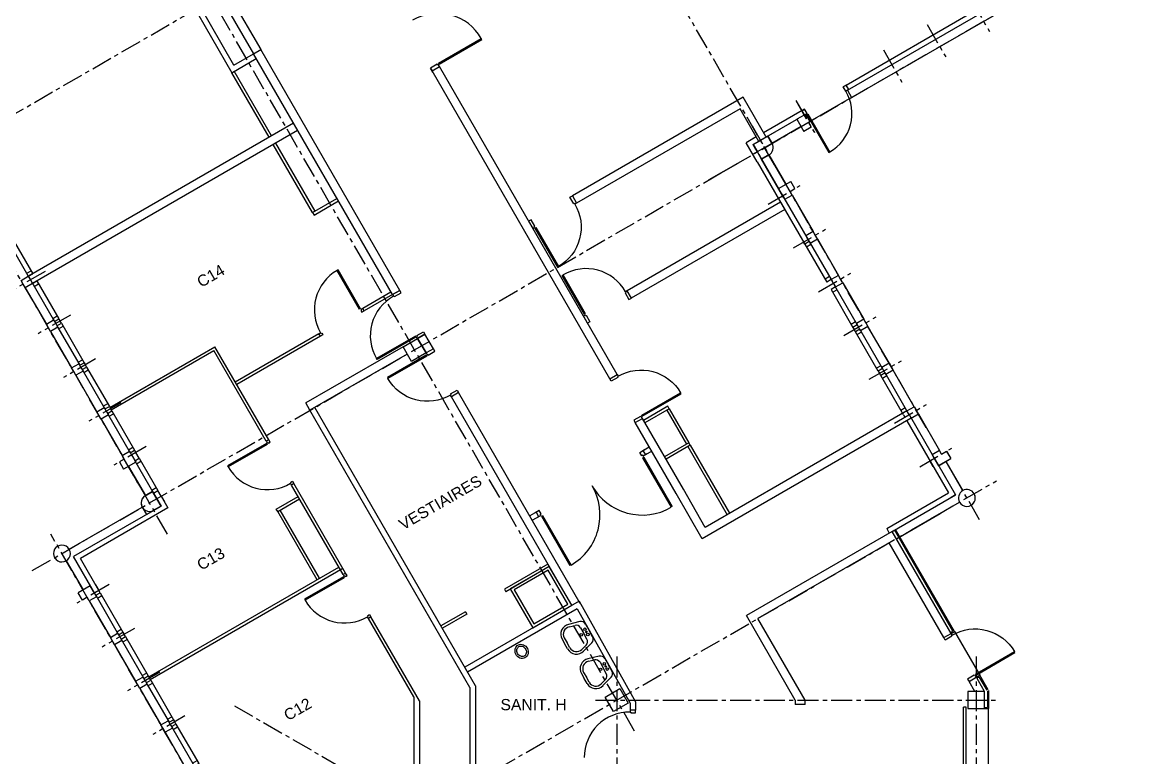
# Model space of a CAD drawing. Extents: x 1614 to 26454, y 2920 to 16595.
# Drawn here: x 9942 to 11940, y 8240 to 9549 of the extents above; entities that cross this region are included whole.
import ezdxf

# ---------------------------------------------------------------- set-up
doc = ezdxf.new("R2010")
doc.units = 0
doc.header["$MEASUREMENT"] = 0
doc.linetypes.add('AXES', pattern=[2, 1.25, -0.25, 0.25, -0.25])
doc.layers.get('0').update_dxf_attribs({"linetype": 'CONTINUOUS'})
for name, color, linetype in [('BA_APPUI_FENETRE', 140, 'CONTINUOUS'), ('BA_AXE_TRAME', 253, 'AXES'), ('BA_BARDAGE', 1, 'CONTINUOUS'), ('BA_CLOISON_EXISTANTE', 4, 'CONTINUOUS'), ('BA_DOUBLAGE', 134, 'CONTINUOUS'), ('BA_MENUIS_EXTERIEURE', 6, 'CONTINUOUS'), ('BA_MENUIS_INTERIEURE', 202, 'CONTINUOUS'), ('BA_STRUCTURE', 5, 'CONTINUOUS'), ('EQ_SANITAIRE', 60, 'CONTINUOUS'), ('TXT_REP_PIECE', 3, 'CONTINUOUS')]:
    doc.layers.add(name, color=color, linetype=linetype)

# ---------------------------------------------------------------- blocks, each defined once
blk = doc.blocks.new('baie1')
at = {"layer": 'BA_APPUI_FENETRE'}
blk.add_line((7.5, -5), (82.5, -5), dxfattribs=at)
at = {"layer": 'BA_DOUBLAGE'}
for p, q in [((4.5, 19), (0, 19)), ((85.5, 19), (90, 19))]:
    blk.add_line(p, q, dxfattribs=at)
at = {"layer": 'BA_MENUIS_EXTERIEURE'}
for p, q in [((4.5, 19), (85.5, 19)), ((4.5, 10), (4.5, 19)), ((4.5, 10), (85.5, 10)), ((10.5, 10), (10.5, 19)), ((79.5, 10), (79.5, 19)), ((85.5, 10), (85.5, 19))]:
    blk.add_line(p, q, dxfattribs=at)
at = {"layer": 'BA_STRUCTURE'}
for points in [[(0, 10), (7.5, 10), (7.5, -5), (0, -5)], [(90, -5), (82.5, -5), (82.5, 10), (90, 10)]]:
    blk.add_lwpolyline(points, dxfattribs=at)
blk = doc.blocks.new('baie2')
at = {"layer": 'BA_DOUBLAGE'}
blk.add_line((-12, 19), (0, 19), dxfattribs=at)
at = {"layer": 'BA_MENUIS_EXTERIEURE'}
for p, q in [((-78.3, 10), (-78.3, 19)), ((-12, 19), (-78.3, 19)), ((-12, 10), (-78.3, 10)), ((-72.3, 10), (-72.3, 19)), ((-18, 10), (-18, 19)), ((-12, 10), (-12, 19))]:
    blk.add_line(p, q, dxfattribs=at)
at = {"layer": 'BA_STRUCTURE'}
for p, q in [((-75, 0), (-75, 10)), ((0, 10), (-15, 10)), ((-15, 10), (-15, -15)), ((0, -15), (-15, -15)), ((0, -5), (0, -15))]:
    blk.add_line(p, q, dxfattribs=at)
blk = doc.blocks.new('LAV60')
for p, q in [((-14.4, 0), (0, 0)), ((14.4, 0), (0, 0)), ((-24, -7.3), (-30.4, -29.5)), ((-25.6, -30.9), (-22.3, -19.3)), ((-12.7, -12), (0, -12)), ((12.7, -12), (0, -12)), ((25.6, -30.9), (22.3, -19.3)), ((24, -7.3), (30.4, -29.5)), ((-11.2, -50), (0, -50)), ((-11.2, -55), (0, -55)), ((11.2, -50), (0, -50)), ((11.2, -55), (0, -55))]:
    blk.add_line(p, q)
for centre, radius in [((-6, -6), 2.61), ((0, -17.8), 2.54), ((0, -6), 1.44), ((6, -6), 2.61)]:
    blk.add_circle(centre, radius)
for centre, radius, start, end in [((-14.4, -10), 10, 90, 164.0546), ((14.4, -10), 10, 15.9454, 90), ((-12.7, -22), 10, 90, 164.0546), ((12.7, -22), 10, 15.9454, 90), ((-11.2, -35), 20, 164.0546, 270), ((-11.2, -35), 15, 164.0546, 270), ((11.2, -35), 20, 270, 15.9454), ((11.2, -35), 15, 270, 15.9454)]:
    blk.add_arc(centre, radius, start, end)
blk = doc.blocks.new('P80_15')
for p, q in [((3.5, 96.5), (5.5, 96.5)), ((3.5, 16.5), (3.5, 96.5)), ((5.5, 16.5), (5.5, 96.6)), ((0, 0), (0, 15)), ((0, 15), (3.5, 15)), ((5, 0), (0, 0)), ((3.5, 16.5), (5.5, 16.5)), ((3.5, 15), (3.5, 13.5)), ((3.5, 13.5), (5, 13.5)), ((5, 13.5), (5, 0)), ((85, 13.5), (85, 0)), ((86.5, 13.5), (85, 13.5)), ((85, 0), (90, 0)), ((90, 15), (86.5, 15)), ((86.5, 15), (86.5, 13.5)), ((90, 0), (90, 15))]:
    blk.add_line(p, q)
for centre, radius, start, end in [((5.6, 15.7), 80.9, 359.5039, 90.0499), ((5, 13.5), 0, 270, 0), ((5.5, 16.5), 0, 270, 0)]:
    blk.add_arc(centre, radius, start, end)
blk = doc.blocks.new('P80_5')
for p, q in [((-5.5, 6.5), (-5.5, 86.6)), ((-3.5, 86.5), (-5.5, 86.5)), ((-3.5, 6.5), (-3.5, 86.5)), ((-90, 0), (-90, 5)), ((-90, 5), (-86.5, 5)), ((-85, 0), (-90, 0)), ((-86.5, 5), (-86.5, 3.5)), ((-86.5, 3.5), (-85, 3.5)), ((-85, 3.5), (-85, 0)), ((-3.5, 6.5), (-5.5, 6.5)), ((-5, 3.5), (-5, 0)), ((-3.5, 3.5), (-5, 3.5)), ((-5, 0), (0, 0)), ((0, 5), (-3.5, 5)), ((-3.5, 5), (-3.5, 3.5)), ((0, 0), (0, 5))]:
    blk.add_line(p, q)
for centre, radius, start, end in [((-5.6, 5.7), 80.9, 89.9501, 180.4961), ((-5.5, 6.5), 0, 180, 270), ((-5, 3.5), 0, 180, 270)]:
    blk.add_arc(centre, radius, start, end)

msp = doc.modelspace()

# ---------------------------------------------------------------- linework, layer by layer
at = {"layer": 'BA_APPUI_FENETRE'}
for p, q in [((11418.5, 9415.2), (11344, 9372.2)), ((11328.7, 9363.3), (11276.7, 9333.4)), ((11294.1, 9343.3), (11242.1, 9313.4)), ((11301.3, 9260.9), (11271.2, 9312.8)), ((11301.3, 9260.9), (11271.3, 9312.8)), ((11271.3, 9312.8), (11301.3, 9260.9)), ((11216.2, 9298.3), (11164.2, 9268.3)), ((11164.2, 9268.4), (11216.2, 9298.3)), ((11312.6, 9241.4), (11350.1, 9176.4)), ((11357.6, 9163.4), (11395.1, 9098.5)), ((9947, 9076.5), (9984.5, 9011.6)), ((11402.6, 9085.5), (11440.1, 9020.5)), ((11485.1, 8942.6), (11447.6, 9007.5)), ((11530.1, 8864.7), (11492.6, 8929.6)), ((11537.6, 8851.7), (11575.1, 8786.7)), ((10130.7, 8758.3), (10160.8, 8706.4)), ((10160.8, 8706.4), (10130.8, 8758.3)), ((11586.3, 8767.3), (11616.2, 8715.3)), ((11586.3, 8767.2), (11616.3, 8715.2)), ((11558.8, 8664.8), (11610.8, 8694.9)), ((10025.3, 8610.8), (10155.2, 8685.8)), ((10025.3, 8610.8), (10155.2, 8685.8)), ((11498.2, 8629.7), (11576.2, 8674.7)), ((11576.2, 8674.7), (11524.3, 8644.7)), ((10019.9, 8590.4), (10049.9, 8538.4)), ((11662.4, 7954.2), (11662.4, 8327.4))]:
    msp.add_line(p, q, dxfattribs=at)
at = {"layer": 'BA_AXE_TRAME', "ltscale": 30}
for p, q in [((11551.2, 8827.9), (9071.9, 13122.2)), ((11032, 8287.1), (8809.6, 12136.4)), ((10200.2, 8637.9), (8708.2, 11222.1)), ((9755.3, 9286.3), (11580.2, 10339.9)), ((9959.4, 8572.8), (11940.2, 9716.4)), ((11630.9, 9589.9), (11664, 9532.6)), ((11552.9, 9544.9), (11586, 9487.6)), ((11475, 9499.9), (11508.1, 9442.6)), ((11319.1, 9409.9), (11352.2, 9352.6)), ((11319.1, 9409.9), (11352.2, 9352.6)), ((11319.2, 9409.9), (11352.3, 9352.6)), ((11319.2, 9409.9), (11352.3, 9352.6)), ((11241.2, 9364.9), (11274.3, 9307.6)), ((11241.2, 9364.9), (11274.3, 9307.6)), ((11241.2, 9364.9), (11274.3, 9307.6)), ((11241.2, 9364.9), (11274.3, 9307.6)), ((11269.8, 9225.3), (11327.1, 9258.4)), ((11314.8, 9147.4), (11372.1, 9180.5)), ((9982.3, 9105.6), (9924.9, 9072.5)), ((11359.8, 9069.4), (11417.1, 9102.5)), ((10027.3, 9027.7), (9969.9, 8994.6)), ((11404.8, 8991.5), (11462.1, 9024.6)), ((11404.8, 8991.5), (11462.1, 9024.6)), ((10072.3, 8949.7), (10014.9, 8916.6)), ((11449.8, 8913.6), (11507.1, 8946.6)), ((11449.8, 8913.6), (11507.1, 8946.6)), ((10117.3, 8871.8), (10059.9, 8838.7)), ((11494.8, 8835.6), (11552.1, 8868.7)), ((11494.8, 8835.6), (11552.1, 8868.7)), ((11494.8, 8835.6), (11552.1, 8868.7)), ((10162.3, 8793.8), (10104.9, 8760.7)), ((11539.8, 8757.7), (11597.1, 8790.8)), ((10319.4, 7949.2), (11676.7, 8732.9)), ((11646.4, 8663.2), (11613.3, 8720.5)), ((10299.8, 8105.4), (9992.3, 8638)), ((10096.4, 8547.9), (10039, 8514.8)), ((10141.4, 8470), (10084, 8436.9)), ((11000.3, 8420.1), (11000.5, 7880.4)), ((11640.3, 8420.2), (11640.5, 7880.6)), ((10186.4, 8392.1), (10129, 8359)), ((10962.2, 8342.4), (11680.4, 8342.4)), ((10231.4, 8314.1), (10174, 8281)), ((10319.4, 8332.4), (11676.7, 7548.7))]:
    msp.add_line(p, q, dxfattribs=at)
at = {"layer": 'BA_BARDAGE', "ltscale": 30}
for p, q in [((11598.9, 8465.3), (11495, 8645.3)), ((11601.7, 8464.6), (11496.8, 8646.3)), ((11594.6, 8462.8), (11598.9, 8465.3)), ((11595.6, 8461.1), (11601.7, 8464.6)), ((11601.7, 8464.6), (11646.7, 8386.6)), ((11640.6, 8383.1), (11646.7, 8386.6)), ((11641.6, 8381.4), (11645.9, 8383.9)), ((11659.8, 8359.9), (11645.9, 8383.9)), ((11661.5, 8360.9), (11646.7, 8386.6)), ((11660.4, 8358.8), (11660.4, 8329.4)), ((11662.4, 8359.3), (11662.4, 8327.4)), ((11655.4, 8329.4), (11660.4, 8329.4)), ((11655.4, 8327.4), (11662.4, 8327.4))]:
    msp.add_line(p, q, dxfattribs=at)
at = {"layer": 'BA_CLOISON_EXISTANTE'}
for p, q in [((10242.4, 9584.9), (10314.9, 9459.3)), ((10318.5, 9472.9), (10256, 9581.2)), ((10318.5, 9472.9), (10353.2, 9492.9)), ((10314.9, 9459.3), (10358.2, 9484.3)), ((10458.7, 9210.2), (10502, 9235.2)), ((10461.2, 9205.9), (10504.5, 9230.9)), ((10458.7, 9210.2), (10461.2, 9205.9)), ((10598.2, 9068.6), (10547.9, 9039.6)), ((10600.7, 9064.3), (10550.4, 9035.2)), ((10470, 8994.6), (10321, 8908.6)), ((10472.5, 8990.2), (10323.5, 8904.3)), ((10097.7, 8863.4), (10284.8, 8971.4)), ((10100.2, 8859.1), (10283, 8964.6)), ((10376.1, 8803.2), (10283, 8964.6)), ((10380.5, 8805.7), (10284.8, 8971.4)), ((10738.9, 8364.9), (10454, 8858.3)), ((10748.9, 8367.6), (10462.7, 8863.3)), ((11091.3, 8865.4), (11048, 8840.4)), ((11093.8, 8861.1), (11050.5, 8836.1)), ((11093.8, 8861.1), (11091.3, 8865.4)), ((11128.8, 8800.4), (11085.5, 8775.4)), ((11131.3, 8796.1), (11088, 8771.1)), ((11131.3, 8796.1), (11128.8, 8800.4)), ((10513.2, 8565.8), (10421.1, 8725.3)), ((10517.5, 8568.3), (10425.5, 8727.8)), ((10394, 8682.2), (10433, 8704.7)), ((10396.5, 8677.9), (10435.5, 8700.4)), ((10396.5, 8677.9), (10394, 8682.2)), ((10166.9, 8383.7), (10505.5, 8579.2)), ((10169.4, 8379.3), (10512.3, 8577.3)), ((10877.7, 8584.5), (10800.2, 8539.8)), ((10880.2, 8580.2), (10802.7, 8535.4)), ((10800.2, 8539.8), (10802.7, 8535.4)), ((10933.2, 8518.4), (10729.7, 8400.9)), ((10933.2, 8518.4), (11033.9, 8339.5)), ((10730.9, 8499.8), (10687.2, 8474.5)), ((10733.4, 8495.4), (10689.7, 8470.2)), ((10730.9, 8499.8), (10733.4, 8495.4)), ((10929.5, 8504.7), (10734.7, 8392.2)), ((10929.5, 8504.7), (11023.9, 8336.9)), ((10638.9, 8348.1), (10558.2, 8487.9)), ((10648.9, 8340.8), (10562.5, 8490.4)), ((10738.9, 8364.9), (10738.9, 7875.4)), ((10748.9, 8367.6), (10748.9, 7881.2)), ((10638.9, 8348.1), (10638.9, 7917)), ((10648.9, 8340.8), (10648.9, 7917)), ((11023.9, 8336.9), (11023.9, 8324.6)), ((11033.9, 8339.5), (11033.9, 8324.6))]:
    msp.add_line(p, q, dxfattribs=at)
at = {"layer": 'BA_DOUBLAGE'}
for p, q in [((11408.9, 9437.4), (11644.5, 9573.4)), ((11333.6, 9393.9), (11329.7, 9391.6)), ((11261.8, 9352.4), (11261.9, 9352.5)), ((11261.8, 9352.4), (11261.9, 9352.5)), ((11261.8, 9352.4), (11261.9, 9352.5)), ((11248.8, 9344.9), (11241.7, 9340.8)), ((11330.8, 9161.8), (11333, 9157.9)), ((11335.3, 9154), (11333, 9157.9)), ((10006.7, 9021), (10009, 9017.1)), ((11420.8, 9005.9), (11423, 9002)), ((11425.3, 8998.1), (11423, 9002)), ((11465.8, 8928), (11468, 8924.1)), ((11470.3, 8920.2), (11468, 8924.1)), ((11510.8, 8850.1), (11513, 8846.2)), ((11564, 8757.9), (11558, 8768.3)), ((10189, 8705.3), (10183.2, 8715.4)), ((10189, 8705.3), (10183.2, 8715.4)), ((10189, 8705.3), (10183.2, 8715.4)), ((10189, 8705.3), (10183.2, 8715.4)), ((10189, 8705.3), (10194.8, 8695.2)), ((10189, 8705.3), (10194.8, 8695.2)), ((10189, 8705.3), (10194.8, 8695.2)), ((10189, 8705.3), (10194.8, 8695.2)), ((10072.1, 8547.8), (10078.1, 8537.4)), ((10120.9, 8463.3), (10123.1, 8459.4))]:
    msp.add_line(p, q, dxfattribs=at)
at = {"layer": 'BA_MENUIS_EXTERIEURE'}
for p, q in [((11408.9, 9437.4), (11403.7, 9434.4)), ((11403.7, 9434.4), (11407.9, 9436.8)), ((11408.2, 9426.6), (11403.7, 9434.4)), ((11407.5, 9427.8), (11403.7, 9434.4)), ((11413.4, 9429.6), (11408.9, 9437.4)), ((11413.4, 9429.6), (11408.2, 9426.6)), ((11412.4, 9429), (11409.5, 9427.3)), ((11330.6, 9392.2), (11261.8, 9352.4)), ((11329.7, 9391.6), (11334.9, 9394.6)), ((11334.9, 9394.6), (11330.6, 9392.2)), ((11339.4, 9386.8), (11334.9, 9394.6)), ((11338.6, 9388.1), (11334.9, 9394.6)), ((11323.8, 9377.8), (11266.4, 9344.7)), ((11323.8, 9377.8), (11269.2, 9346.3)), ((11334.2, 9383.8), (11329.7, 9391.6)), ((11334.2, 9383.8), (11339.4, 9386.8)), ((11335.1, 9384.4), (11338.1, 9386.1)), ((11338.8, 9384.8), (11340.5, 9385.8)), ((11338.8, 9384.8), (11377.9, 9317.3)), ((11340.5, 9385.8), (11379.6, 9318.1)), ((11248.8, 9344.9), (11231, 9334.6)), ((11250.5, 9300.9), (11231, 9334.6)), ((11377.9, 9317.3), (11379.5, 9318.2)), ((11250.5, 9300.9), (11290.3, 9232)), ((11289.8, 9250.8), (11256.6, 9308.2)), ((11289.8, 9250.8), (11256.7, 9308.2)), ((11298.1, 9236.5), (11258.3, 9305.3)), ((11290.3, 9232), (11335.3, 9154)), ((11298.1, 9236.5), (11343.1, 9158.5)), ((9913.4, 9164.6), (9953.9, 9094.4)), ((9921.2, 9169.1), (9960.3, 9101.5)), ((11343.1, 9158.5), (11335.3, 9154)), ((11335.3, 9154), (11374.3, 9086.5)), ((11346.1, 9153.3), (11338.3, 9148.8)), ((11343.1, 9158.5), (11383.6, 9088.4)), ((9949.5, 9102.2), (9957.3, 9106.7)), ((9952.5, 9097), (9960.3, 9101.5)), ((11379.1, 9096.2), (11371.3, 9091.7)), ((9958.4, 9086.6), (9998.9, 9016.5)), ((9960, 9084), (9967.8, 9088.5)), ((9963, 9078.8), (9970.8, 9083.3)), ((9967.8, 9088.5), (10006.7, 9021)), ((11382.1, 9091), (11374.3, 9086.5)), ((11389.6, 9078), (11381.8, 9073.5)), ((11381.8, 9073.5), (11420.8, 9005.9)), ((11392.6, 9072.8), (11384.8, 9068.3)), ((11388.1, 9080.6), (11428.6, 9010.4)), ((9995.9, 9021.7), (10003.7, 9026.2)), ((9998.9, 9016.5), (10006.7, 9021)), ((11425.6, 9015.6), (11417.8, 9011.1)), ((11428.6, 9010.4), (11420.8, 9005.9)), ((11433.1, 9002.6), (11425.3, 8998.1)), ((11465.8, 8928), (11425.3, 8998.1)), ((11436.1, 8997.5), (11428.3, 8993)), ((11473.6, 8932.5), (11433.1, 9002.6)), ((11470.6, 8937.7), (11462.8, 8933.2)), ((11473.6, 8932.5), (11465.8, 8928)), ((11478.1, 8924.7), (11470.3, 8920.2)), ((11510.8, 8850.1), (11470.3, 8920.2)), ((11481.1, 8919.5), (11473.3, 8915)), ((11518.6, 8854.6), (11478.1, 8924.7)), ((11514.1, 8862.4), (11506.3, 8857.9)), ((11517.1, 8857.2), (11509.3, 8852.7)), ((11516.8, 8839.7), (11554.3, 8774.7)), ((11523.1, 8846.8), (11573.3, 8759.8)), ((10130.9, 8787.9), (10138.7, 8792.4)), ((10133.9, 8782.7), (10141.7, 8787.2)), ((11554.3, 8774.7), (11591, 8711.1)), ((11571.8, 8762.4), (11603.3, 8707.8)), ((10189, 8705.3), (10183.2, 8715.4)), ((10189, 8705.3), (10201, 8684.5)), ((11481, 8647.6), (11591, 8711.1)), ((11490.7, 8642.8), (11603.3, 8707.8)), ((11603.3, 8707.7), (11595.5, 8703.2)), ((10188.7, 8687.8), (10032.8, 8597.8)), ((10201, 8684.5), (10045.1, 8594.5)), ((11481, 8647.6), (11485.5, 8639.8)), ((10072.6, 8529), (10032.8, 8597.8)), ((10080.4, 8533.5), (10045.1, 8594.5)), ((11617.7, 7952), (11617.7, 8329.6)), ((11622.7, 8329.6), (11617.7, 8329.6)), ((11622.7, 7952), (11622.7, 8329.6))]:
    msp.add_line(p, q, dxfattribs=at)
for centre, radius, start, end in [((11340.2, 9386.5), 78.9, 299.9501, 30.4961), ((11407.5, 9427.8), 0, 120, 210), ((11338.6, 9388.1), 0, 30, 120), ((11340.5, 9385.8), 0, 30, 120)]:
    msp.add_arc(centre, radius, start, end, dxfattribs=at)
at = {"layer": 'BA_MENUIS_INTERIEURE'}
for p, q in [((10300.7, 9583.9), (10353.2, 9492.9)), ((10313.7, 9591.4), (10366.2, 9500.4)), ((10682.8, 9476.3), (10759.1, 9520.4)), ((10683.9, 9474.4), (10760.1, 9518.4)), ((10760.1, 9518.4), (10759, 9520.3)), ((10353.2, 9492.9), (10366.2, 9500.4)), ((10680.2, 9474.2), (10668.7, 9467.5)), ((10681.1, 9472.7), (10680.2, 9474.2)), ((10682.5, 9473.6), (10681.1, 9472.7)), ((10684.4, 9470.2), (10682.5, 9473.6)), ((10683.9, 9474.4), (10682.8, 9476.3)), ((10381.2, 9344.5), (10314.9, 9459.3)), ((10385.5, 9347), (10319.2, 9461.8)), ((10672.8, 9460.3), (10668.7, 9467.5)), ((10668.7, 9467.5), (10671.4, 9462.7)), ((10671.4, 9462.7), (10684.4, 9470.2)), ((10463, 9212.7), (10393, 9334)), ((10458.7, 9210.2), (10388.7, 9331.5)), ((11089.5, 8858.6), (11124.5, 8797.9)), ((11093.8, 8861.1), (11128.8, 8800.4)), ((11041.4, 8783.4), (11058.1, 8793.1)), ((11127, 8793.6), (11197, 8672.4)), ((11131.3, 8796.1), (11201.3, 8674.9)), ((11041.4, 8783.4), (11049.9, 8788.4)), ((11044.9, 8777.3), (11041.4, 8783.4)), ((11044.9, 8777.3), (11041.4, 8783.4)), ((11046.6, 8778.2), (11044.9, 8777.3)), ((11046.6, 8778.2), (11044.9, 8777.3)), ((11048.4, 8774.9), (11046.2, 8773.6)), ((11048.4, 8774.9), (11046.2, 8773.6)), ((11046.2, 8773.6), (11097.1, 8685.6)), ((11046.2, 8773.6), (11097.1, 8685.6)), ((11047.5, 8776.6), (11046.6, 8778.2)), ((11047.5, 8776.6), (11046.6, 8778.2)), ((11046.8, 8786.6), (11051.3, 8778.8)), ((11046.8, 8786.6), (11051.3, 8778.8)), ((11062.6, 8785.3), (11047.5, 8776.6)), ((11054.4, 8780.6), (11047.5, 8776.6)), ((11048.4, 8774.9), (11099.2, 8687)), ((11048.4, 8774.9), (11099.2, 8687)), ((10466.5, 8556.7), (10396.5, 8677.9)), ((10470.8, 8559.2), (10400.8, 8680.4)), ((10862.2, 8680), (10845.4, 8670.3)), ((10862.2, 8680), (10854.7, 8675.6)), ((10856.7, 8676.8), (10861.2, 8669)), ((10856.7, 8676.8), (10861.2, 8669)), ((10865.8, 8673.8), (10862.2, 8680)), ((10865.8, 8673.8), (10862.2, 8680)), ((10864.1, 8672.9), (10865.8, 8673.8)), ((10864.1, 8672.9), (10865.8, 8673.8)), ((10865.1, 8671.2), (10864.1, 8672.9)), ((10865.1, 8671.2), (10864.1, 8672.9)), ((10849.9, 8662.5), (10865.1, 8671.2)), ((10859.2, 8667.9), (10865.1, 8671.2)), ((10866, 8669.6), (10868.2, 8670.9)), ((10866, 8669.6), (10868.2, 8670.9)), ((10866, 8669.6), (10916.8, 8581.7)), ((10866, 8669.6), (10916.8, 8581.7)), ((10868.2, 8670.9), (10919.1, 8582.8)), ((10868.2, 8670.9), (10919.1, 8582.8)), ((10916.1, 8583), (10918.3, 8584.3)), ((10916.1, 8583), (10918.3, 8584.3)), ((11023.9, 8324.6), (11023.9, 8321.1)), ((11033.9, 8324.6), (11023.9, 8324.6)), ((11023.9, 8321.1), (11025.4, 8321.1)), ((11025.4, 8321.1), (11025.4, 8319.6)), ((11025.4, 8319.6), (11033.9, 8319.6)), ((11033.9, 8319.6), (11033.9, 8324.6))]:
    msp.add_line(p, q, dxfattribs=at)
for centre, radius, start, end in [((10682, 9475.9), 89, 29.9501, 120.4961), ((10680.2, 9474.2), 0, 120, 210), ((10682.8, 9476.3), 0, 120, 210), ((11044.9, 8777.3), 0, 120, 210), ((11044.9, 8777.3), 0, 120, 210), ((11046.2, 8773.6), 0, 120, 210), ((11046.2, 8773.6), 0, 120, 210), ((10867.8, 8671.8), 102.7, 299.9501, 30.4961), ((10867.8, 8671.8), 102.7, 299.9501, 30.4961), ((11045.7, 8774.5), 102.7, 209.5039, 300.0499), ((11045.7, 8774.5), 102.7, 209.5039, 300.0499), ((10865.8, 8673.8), 0, 30, 120), ((10865.8, 8673.8), 0, 30, 120), ((10868.2, 8670.9), 0, 30, 120), ((10868.2, 8670.9), 0, 30, 120), ((11023.2, 8240.2), 80.9, 89.5039, 180.0499)]:
    msp.add_arc(centre, radius, start, end, dxfattribs=at)
at = {"layer": 'BA_STRUCTURE'}
for p, q in [((11411, 9428.2), (11801.8, 9653.8)), ((11418.5, 9415.2), (11809.3, 9640.8)), ((10600.7, 9064.3), (10353.2, 9492.9)), ((10613.7, 9071.8), (10366.2, 9500.4)), ((10988.1, 8914.3), (10671.4, 9462.7)), ((11001, 8921.8), (10684.4, 9470.2)), ((11225.3, 9415.7), (10921.2, 9240.1)), ((11265.7, 9345.8), (11225.3, 9415.7)), ((11411, 9428.2), (11418.5, 9415.2)), ((11219.8, 9395.2), (10928.7, 9227.1)), ((11253.3, 9337.1), (11219.8, 9395.2)), ((11334.2, 9383.8), (11321.2, 9376.3)), ((11334.2, 9383.8), (11321.2, 9376.3)), ((11321.2, 9376.3), (11333.7, 9354.7)), ((11321.2, 9376.3), (11333.7, 9354.7)), ((11334.2, 9383.8), (11336.5, 9385.2)), ((11336.5, 9385.2), (11344, 9372.2)), ((11341.7, 9370.8), (11344, 9372.2)), ((10424.5, 9369.5), (9952.5, 9097)), ((10432, 9356.5), (9960, 9084)), ((11346.7, 9362.2), (11333.7, 9354.7)), ((11346.7, 9362.2), (11333.7, 9354.7)), ((11341.7, 9370.8), (11346.7, 9362.2)), ((11341.7, 9370.8), (11346.7, 9362.2)), ((11269.2, 9346.3), (11243.2, 9331.3)), ((11269.2, 9346.3), (11243.2, 9331.3)), ((11243.2, 9331.3), (11269.2, 9346.3)), ((11243.2, 9331.3), (11269.2, 9346.3)), ((11269.2, 9346.3), (11243.2, 9331.3)), ((11243.2, 9331.3), (11256.2, 9338.8)), ((11243.2, 9331.3), (11256.2, 9338.8)), ((11243.2, 9331.3), (11256.2, 9338.8)), ((11243.2, 9331.3), (11256.2, 9338.8)), ((11269.3, 9346.3), (11243.3, 9331.3)), ((11243.3, 9331.3), (11269.3, 9346.3)), ((11243.3, 9331.3), (11269.3, 9346.3)), ((11269.2, 9346.3), (11256.2, 9338.8)), ((11269.2, 9346.3), (11256.2, 9338.8)), ((11269.3, 9346.3), (11256.3, 9338.8)), ((11269.3, 9346.3), (11256.3, 9338.8)), ((11274.2, 9337.7), (11269.2, 9346.3)), ((11269.2, 9346.3), (11276.8, 9333.3)), ((11274.2, 9337.7), (11269.2, 9346.3)), ((11274.2, 9337.7), (11269.2, 9346.3)), ((11269.2, 9346.3), (11276.8, 9333.3)), ((11276.7, 9333.3), (11269.2, 9346.3)), ((11276.7, 9333.3), (11269.2, 9346.3)), ((11269.2, 9346.3), (11276.8, 9333.3)), ((11276.7, 9333.3), (11269.2, 9346.3)), ((11274.2, 9337.7), (11269.2, 9346.3)), ((11274.2, 9337.7), (11269.2, 9346.3)), ((11274.2, 9337.7), (11269.2, 9346.3)), ((11276.7, 9333.3), (11269.2, 9346.3)), ((11274.2, 9337.7), (11269.2, 9346.3)), ((11274.2, 9337.7), (11269.2, 9346.3)), ((11269.2, 9346.3), (11276.8, 9333.3)), ((11269.3, 9346.3), (11276.8, 9333.3)), ((11274.3, 9337.7), (11269.3, 9346.3)), ((11274.3, 9337.7), (11269.3, 9346.3)), ((11276.8, 9333.3), (11269.3, 9346.3)), ((11274.3, 9337.7), (11269.3, 9346.3)), ((11274.3, 9337.7), (11269.3, 9346.3)), ((11274.3, 9337.7), (11269.3, 9346.3)), ((11274.3, 9337.7), (11269.3, 9346.3)), ((11276.8, 9333.3), (11269.3, 9346.3)), ((11269.3, 9346.3), (11276.8, 9333.3)), ((11276.8, 9333.3), (11269.3, 9346.3)), ((11276.8, 9333.3), (11269.3, 9346.3)), ((11248.2, 9322.7), (11243.2, 9331.3)), ((11248.2, 9322.7), (11243.2, 9331.3)), ((11248.2, 9322.7), (11243.2, 9331.3)), ((11248.2, 9322.7), (11243.2, 9331.3)), ((11250.7, 9318.3), (11243.2, 9331.3)), ((11243.2, 9331.3), (11250.8, 9318.3)), ((11250.7, 9318.3), (11243.2, 9331.3)), ((11250.7, 9318.3), (11243.2, 9331.3)), ((11248.2, 9322.7), (11243.2, 9331.3)), ((11248.2, 9322.7), (11243.2, 9331.3)), ((11248.2, 9322.7), (11243.2, 9331.3)), ((11248.2, 9322.7), (11243.2, 9331.3)), ((11250.7, 9318.3), (11243.2, 9331.3)), ((11243.2, 9331.3), (11250.8, 9318.3)), ((11250.7, 9318.3), (11243.2, 9331.3)), ((11250.7, 9318.3), (11243.2, 9331.3)), ((11243.2, 9331.3), (11250.8, 9318.3)), ((11248.2, 9322.7), (11243.2, 9331.3)), ((11243.2, 9331.3), (11250.8, 9318.3)), ((11248.2, 9322.7), (11243.2, 9331.3)), ((11248.2, 9322.7), (11243.2, 9331.3)), ((11250.7, 9318.3), (11243.2, 9331.3)), ((11250.8, 9318.3), (11243.3, 9331.3)), ((11248.3, 9322.7), (11243.3, 9331.3)), ((11248.3, 9322.7), (11243.3, 9331.3)), ((11243.3, 9331.3), (11250.8, 9318.3)), ((11248.3, 9322.7), (11243.3, 9331.3)), ((11243.3, 9331.3), (11250.8, 9318.3)), ((11258.3, 9305.3), (11250.8, 9318.3)), ((11258.3, 9305.3), (11250.8, 9318.3)), ((11253.3, 9314), (11258.3, 9305.4)), ((11253.3, 9314), (11258.3, 9305.4)), ((11253.3, 9314), (11258.3, 9305.4)), ((11258.3, 9305.3), (11271.4, 9312.9)), ((11258.3, 9305.3), (11271.4, 9312.9)), ((11258.3, 9305.3), (11271.4, 9312.9)), ((11258.3, 9305.3), (11271.4, 9312.9)), ((11271.3, 9312.8), (11258.3, 9305.3)), ((11271.3, 9312.8), (11258.3, 9305.3)), ((11271.3, 9312.8), (11258.3, 9305.3)), ((11271.3, 9312.8), (11258.3, 9305.3)), ((11271.3, 9312.8), (11258.3, 9305.3)), ((11271.3, 9312.8), (11258.3, 9305.3)), ((11271.3, 9312.8), (11258.3, 9305.3)), ((11271.3, 9312.8), (11258.3, 9305.3)), ((11267, 9310.3), (11258.3, 9305.3)), ((11267, 9310.3), (11258.3, 9305.3)), ((11267, 9310.3), (11258.3, 9305.3)), ((11267, 9310.3), (11258.3, 9305.3)), ((11267, 9310.3), (11258.3, 9305.3)), ((11267, 9310.3), (11258.3, 9305.3)), ((11267, 9310.3), (11258.3, 9305.3)), ((11267, 9310.3), (11258.3, 9305.3)), ((11267, 9310.3), (11258.3, 9305.3)), ((11267, 9310.3), (11258.3, 9305.3)), ((11267, 9310.3), (11258.3, 9305.3)), ((11267, 9310.3), (11258.3, 9305.3)), ((11288.3, 9253.4), (11310, 9265.9)), ((11288.3, 9253.4), (11310, 9265.9)), ((11288.3, 9253.4), (11310, 9265.9)), ((11295.8, 9240.4), (11288.3, 9253.4)), ((11295.8, 9240.4), (11288.3, 9253.4)), ((11308.8, 9247.9), (11317.5, 9252.9)), ((11317.5, 9252.9), (11310, 9265.9)), ((11317.5, 9252.9), (11310, 9265.9)), ((11317.5, 9252.9), (11310, 9265.9)), ((11292, 9229), (11018.7, 9071.2)), ((11299.5, 9216), (11026.2, 9058.2)), ((11292, 9229), (11299.5, 9216)), ((10600.7, 9064.3), (10613.7, 9071.8)), ((10645.7, 8986.3), (10658.7, 8993.8)), ((10673.7, 8967.8), (10658.7, 8993.8)), ((10660.7, 8960.3), (10645.7, 8986.3)), ((10619.7, 8971.3), (10446.5, 8871.3)), ((10627.2, 8958.3), (10454, 8858.3)), ((10920.2, 8510.9), (10705.7, 8882.4)), ((10935.4, 8514.5), (10718.7, 8889.9)), ((10454, 8858.3), (10446.5, 8871.3)), ((11517.1, 8857.2), (11158, 8649.9)), ((11105.9, 8710.2), (11033.1, 8836.4)), ((11118.9, 8717.7), (11046, 8843.9)), ((11524.6, 8844.2), (11152.6, 8629.4)), ((10119.5, 8777.8), (10123.2, 8771.3)), ((11565.8, 8772.8), (11573.3, 8759.8)), ((11565.8, 8772.7), (11573.3, 8759.7)), ((11573.3, 8759.8), (11594.9, 8772.3)), ((11578.8, 8780.3), (11587.4, 8785.3)), ((11587.4, 8785.3), (11594.9, 8772.3)), ((11587.5, 8785.2), (11595, 8772.2)), ((11573.3, 8759.7), (11595, 8772.2)), ((10173.7, 8713.8), (10160.6, 8706.3)), ((10173.7, 8713.8), (10160.6, 8706.3)), ((10160.7, 8706.3), (10173.7, 8713.8)), ((10160.7, 8706.3), (10173.7, 8713.8)), ((10160.7, 8706.3), (10173.7, 8713.8)), ((10165, 8708.8), (10173.7, 8713.8)), ((10165, 8708.8), (10173.7, 8713.8)), ((10165, 8708.8), (10173.7, 8713.8)), ((10165, 8708.8), (10173.7, 8713.8)), ((10165, 8708.8), (10173.7, 8713.8)), ((10188.7, 8687.8), (10173.7, 8713.8)), ((10173.7, 8713.8), (10188.7, 8687.8)), ((10188.7, 8687.8), (10173.7, 8713.8)), ((10173.7, 8713.8), (10188.7, 8687.8)), ((10188.7, 8687.8), (10173.7, 8713.8)), ((11158, 8649.9), (11118.9, 8717.7)), ((11152.6, 8629.4), (11105.9, 8710.2)), ((10155.2, 8685.8), (10162.7, 8672.8)), ((10155.2, 8685.8), (10162.7, 8672.8)), ((10162.7, 8672.8), (10188.7, 8687.8)), ((10188.7, 8687.8), (10175.6, 8680.3)), ((10188.7, 8687.8), (10175.6, 8680.3)), ((10188.7, 8687.8), (10175.6, 8680.3)), ((10175.7, 8680.3), (10188.7, 8687.8)), ((10175.7, 8680.3), (10188.7, 8687.8)), ((10180, 8682.8), (10188.7, 8687.8)), ((10180, 8682.8), (10188.7, 8687.8)), ((10180, 8682.8), (10188.7, 8687.8)), ((10180, 8682.8), (10188.7, 8687.8)), ((10180, 8682.8), (10188.7, 8687.8)), ((11490.7, 8642.8), (11231.3, 8493)), ((11597.4, 8458), (11490.7, 8642.8)), ((11485.2, 8622.3), (11251.8, 8487.5)), ((11582.6, 8453.6), (11485.2, 8622.3)), ((10062.8, 8545.9), (10041.2, 8533.4)), ((10048.7, 8520.4), (10041.2, 8533.4)), ((10070.3, 8532.9), (10062.8, 8545.9)), ((10057.3, 8525.4), (10048.7, 8520.4)), ((11318.2, 8342.4), (11231.3, 8493)), ((11335.5, 8342.4), (11251.8, 8487.5)), ((11638.1, 8357.4), (11627.6, 8375.6)), ((11655.4, 8357.4), (11638.9, 8386.2)), ((11318.2, 8342.4), (11318.2, 8334.5)), ((11335.5, 8334.5), (11318.2, 8334.5)), ((11335.5, 8334.5), (11335.5, 8342.4))]:
    msp.add_line(p, q, dxfattribs=at)
for points in [[(11295.8, 9240.4), (11299.6, 9233.9), (11312.6, 9241.4), (11308.8, 9247.9)], [(11353.8, 9169.9), (11350.1, 9176.4), (11337.1, 9168.9), (11340.8, 9162.4)], [(11340.8, 9162.4), (11344.6, 9155.9), (11357.6, 9163.4), (11353.8, 9169.9)], [(9943.2, 9083), (9939.5, 9089.5), (9952.4, 9097), (9956.2, 9090.5)], [(11398.8, 9092), (11395.1, 9098.5), (11382.1, 9091), (11385.8, 9084.5)], [(11385.8, 9084.5), (11389.6, 9078), (11402.6, 9085.5), (11398.8, 9092)], [(9956.2, 9090.5), (9959.9, 9084), (9947, 9076.5), (9943.2, 9083)], [(9988.2, 9005.1), (9984.5, 9011.6), (9997.4, 9019.1), (10001.2, 9012.6)], [(11443.8, 9014), (11440.1, 9020.5), (11427.1, 9013), (11430.8, 9006.5)], [(11443.8, 9014), (11447.6, 9007.5), (11434.6, 9000), (11430.8, 9006.5)], [(11475.8, 8928.6), (11472.1, 8935.1), (11485.1, 8942.6), (11488.8, 8936.1)], [(11488.8, 8936.1), (11492.6, 8929.6), (11479.6, 8922.1), (11475.8, 8928.6)], [(11520.8, 8850.7), (11517.1, 8857.2), (11530.1, 8864.7), (11533.8, 8858.2)], [(11520.8, 8850.7), (11524.6, 8844.2), (11537.6, 8851.7), (11533.8, 8858.2)], [(11578.8, 8780.2), (11575.1, 8786.7), (11562.1, 8779.2), (11565.8, 8772.7)]]:
    msp.add_lwpolyline(points, dxfattribs=at)
for points in [[(10645.7, 8986.3), (10660.7, 8960.3), (10634.7, 8945.3), (10619.7, 8971.3)], [(11005.7, 8362.8), (11020.7, 8336.8), (10994.7, 8321.8), (10979.7, 8347.8)], [(11625.4, 8327.4), (11655.4, 8327.4), (11655.4, 8357.4), (11625.4, 8357.4)]]:
    msp.add_lwpolyline(points, close=True, dxfattribs=at)
for centre, start, end in [((11263.8, 9325.8), 299.8521, 30.0016), ((11263.8, 9325.8), 209.7026, 210.003), ((11623.8, 8702.3), 299.7046, 209.703), ((10168.2, 8693.3), 120, 300.299), ((10168.2, 8693.3), 120, 210.1495), ((11623.8, 8702.3), 209.7026, 30.0016), ((11623.8, 8702.3), 210.0002, 210.3006), ((10012.3, 8603.3), 120, 300.299), ((10012.3, 8603.3), 120, 300.299), ((10012.3, 8603.3), 299.701, 120), ((10012.3, 8603.3), 299.701, 120)]:
    msp.add_arc(centre, 15, start, end, dxfattribs=at)
at = {"layer": 'TXT_REP_PIECE'}
for points in [[(10850.7, 8471.1), (10920, 8511.1), (10880, 8580.4), (10810.7, 8540.4)], [(10852.6, 8478), (10913.2, 8513), (10878.2, 8573.6), (10817.6, 8538.6)]]:
    msp.add_lwpolyline(points, close=True, dxfattribs=at)
msp.add_ellipse((10830.9, 8429.1), major_axis=(5.8, -11.5), ratio=0.894737, dxfattribs=at)
msp.add_open_spline([(10835.2, 8420.6), (10835.8, 8420.9), (10836.4, 8421.3), (10837.6, 8422.5), (10838.2, 8423.3), (10839, 8425.2), (10839.3, 8426.3), (10839.4, 8428.6), (10839.3, 8429.8), (10838.6, 8432.1), (10838.1, 8433.2), (10836.7, 8435.2), (10835.9, 8436), (10834, 8437.4), (10833, 8437.9), (10830.9, 8438.4), (10829.9, 8438.5), (10828, 8438.3), (10827, 8438), (10825.3, 8437), (10824.6, 8436.3), (10823.3, 8434.5), (10822.8, 8433.5), (10822.3, 8431.2), (10822.3, 8430), (10822.7, 8427.5), (10823.1, 8426.2), (10824.3, 8423.9), (10825.2, 8422.9), (10827, 8421.3), (10828.1, 8420.7), (10830.3, 8419.9), (10831.4, 8419.8), (10833.4, 8419.9), (10834.3, 8420.2), (10835.2, 8420.6)], degree=3, knots=[0, 0, 0, 0, 0.267706, 0.267706, 0.633282, 0.633282, 0.998857, 0.998857, 1.364432, 1.364432, 1.730008, 1.730008, 2.095583, 2.095583, 2.461159, 2.461159, 2.826734, 2.826734, 3.192309, 3.192309, 3.582903, 3.582903, 3.973497, 3.973497, 4.36409, 4.36409, 4.754684, 4.754684, 5.145277, 5.145277, 5.535871, 5.535871, 5.926465, 5.926465, 6.283185, 6.283185, 6.283185, 6.283185], dxfattribs=at)

# ---------------------------------------------------------------- block references
at = {"layer": 'BA_MENUIS_INTERIEURE', "xscale": -1}
for p, rotation in [((10843.3, 9195.1), 209.9999992275623), ((10673.7, 8967.8), 119.9999999999911), ((11033.1, 8836.4), 299.9999999999904), ((11627.6, 8375.6), 299.9999999819733)]:
    msp.add_blockref('P80_15', p, dxfattribs=dict(at, rotation=rotation))
at = {"layer": 'BA_MENUIS_INTERIEURE'}
for name, p, rotation in [('P80_15', (10948.3, 9013.2), 30.00000000000006), ('P80_5', (10550.4, 9035.2), 30.00000000001013), ('P80_15', (10658.7, 8993.8), 119.9999999885661), ('P80_5', (10380.5, 8805.7), 119.9999999999999), ('P80_5', (10517.5, 8568.3), 119.9999999999999)]:
    msp.add_blockref(name, p, dxfattribs=dict(at, rotation=rotation))
at = {"layer": 'BA_STRUCTURE'}
for p, rotation in [((9992.5, 9007.6), 300.0000000047966), ((10037.5, 8929.7), 300.0000000047966), ((10082.5, 8851.7), 300.0000000047966), ((10061.6, 8527.9), 299.9999999952032), ((10106.6, 8449.9), 299.9999999952032), ((10151.6, 8372), 299.9999999952032), ((10196.6, 8294.1), 299.9999999952032)]:
    msp.add_blockref('baie1', p, dxfattribs=dict(at, rotation=rotation))
at = {"layer": 'BA_STRUCTURE', "xscale": -1, "rotation": 300.0000000047966}
msp.add_blockref('baie2', (10127.5, 8773.8), dxfattribs=at)
at = {"layer": 'EQ_SANITAIRE', "xscale": 0.9, "yscale": 0.9, "zscale": 0.9, "rotation": 299.3626517234466}
for p in [(10951, 8466.4), (10985.5, 8405)]:
    msp.add_blockref('LAV60', p, dxfattribs=at)

# ---------------------------------------------------------------- texts
at = {"layer": 'TXT_REP_PIECE', "char_height": 20, "width": 224.767, "attachment_point": 5, "rotation": 30}
for s, insert in [('{\\fArial|b0|i0|c0|p34;C14}', (10277.4, 9097.5)), ('{\\fArial|b0|i0|c0|p34;VESTIAIRES}', (10686.1, 8694)), ('{\\fArial|b0|i0|c0|p34;C13}', (10277.4, 8593.8)), ('{\\fArial|b0|i0|c0|p34;C12}', (10432, 8326))]:
    msp.add_mtext(s, dxfattribs=dict(at, insert=insert))
at = {"layer": 'TXT_REP_PIECE', "insert": (10852.2, 8334.2), "char_height": 20, "width": 224.767, "attachment_point": 5}
msp.add_mtext('{\\fArial|b0|i0|c0|p34;SANIT. H}', dxfattribs=at)

doc.saveas('drawing.dxf')
